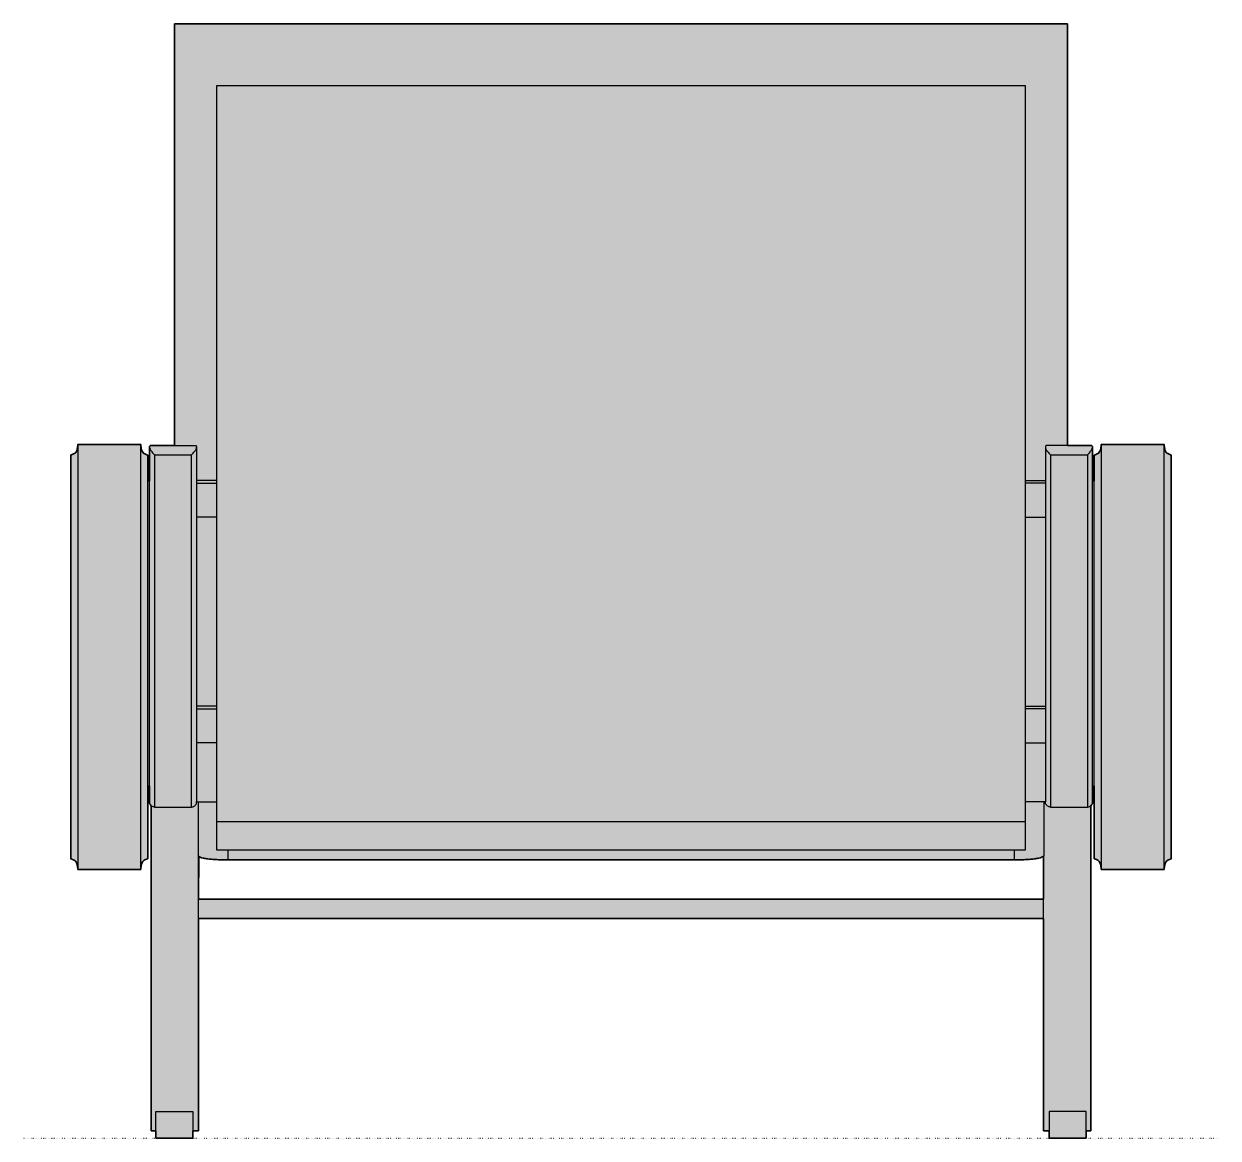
# Model space of a CAD drawing. Header units: millimetres. Extents: x 0 to 1837, y -1115 to 760.
# Drawn here: x 0 to 814, y -1115 to -356 of the extents above; entities that cross this region are included whole.
import ezdxf

# ---------------------------------------------------------------- set-up
doc = ezdxf.new("R2010")
doc.units = ezdxf.units.MM
doc.linetypes.add('Dots', pattern=[1, 0, -1])
doc.layers.add('Blocks', color=7, linetype='Continuous')
doc.layers.add('Blocks$Fill', color=7, linetype='Continuous', true_color=0xffffff)
for name, color, linetype, lineweight, true_color in [('Blocks$Inner', 7, 'Continuous', 25, 0x007f00), ('Blocks$Outline', 7, 'Continuous', 35, 0xff3f3f), ('Groud', 7, 'Dots', 25, 0x243775)]:
    doc.layers.add(name, color=color, linetype=linetype, lineweight=lineweight, true_color=true_color)

# ---------------------------------------------------------------- blocks, each defined once
blk = doc.blocks.new('PK31 Lounge Chair Back')
at = {"layer": 'Blocks$Fill'}
h = blk.add_hatch(color=256, dxfattribs=at)
h.paths.add_polyline_path([(102.72, 472.17), (102.72, 759.45), (711.32, 759.45), (711.32, 472.17), (727.06, 472.16), (727.14, 472.16), (727.22, 472.15), (727.3, 472.15), (727.33, 472.14), (727.37, 472.14), (727.41, 472.13), (727.44, 472.13), (727.48, 472.12), (727.51, 472.11), (727.54, 472.11), (727.58, 472.1), (727.61, 472.09), (727.64, 472.08), (727.67, 472.07), (727.7, 472.06), (727.73, 472.05), (727.76, 472.04), (727.79, 472.03), (727.82, 472.01), (727.85, 472), (727.87, 471.99), (727.9, 471.97), (727.93, 471.96), (727.95, 471.94), (727.98, 471.92), (728, 471.91), (728.02, 471.89), (728.05, 471.87), (728.07, 471.85), (728.09, 471.83), (728.11, 471.82), (728.13, 471.8), (728.15, 471.77), (728.17, 471.75), (728.18, 471.73), (728.2, 471.71), (728.22, 471.69), (728.23, 471.66), (728.25, 471.64), (728.26, 471.62), (728.28, 471.59), (728.29, 471.57), (728.3, 471.54), (728.32, 471.51), (728.33, 471.49), (728.34, 471.46), (728.35, 471.43), (728.36, 471.4), (728.37, 471.38), (728.37, 471.35), (728.38, 471.32), (728.39, 471.29), (728.39, 471.25), (728.4, 471.22), (728.4, 471.19), (728.41, 471.16), (728.41, 471.13), (728.41, 471.09), (728.42, 471.06), (728.42, 471.03), (728.42, 470.99), (728.41, 448.02), (729.6, 448.02), (729.6, 465.51), (729.84, 465.59), (731.19, 466.12), (732.05, 466.59), (732.51, 466.93), (733.01, 467.43), (733.47, 468.15), (733.87, 469.22), (734.32, 471.94), (734.41, 472.78), (777.22, 472.78), (777.3, 472.1), (777.67, 469.62), (777.68, 469.54), (777.7, 469.47), (777.93, 468.71), (778.39, 467.76), (778.7, 467.35), (779.11, 466.94), (779.69, 466.52), (782.04, 465.51), (782.04, 395.89), (782.04, 190.45), (779.69, 189.43), (779.11, 189.01), (778.7, 188.61), (778.39, 188.19), (777.93, 187.25), (777.7, 186.49), (777.68, 186.41), (777.67, 186.33), (777.3, 183.85), (777.22, 183.17), (734.41, 183.17), (734.32, 184.02), (733.87, 186.73), (733.47, 187.8), (733.01, 188.53), (732.51, 189.03), (732.05, 189.36), (731.19, 189.84), (729.84, 190.37), (729.6, 190.45), (729.6, 239.93), (728.35, 239.93), (728.35, 228.44), (728.35, 228.41), (728.34, 228.37), (728.34, 228.34), (728.34, 228.3), (728.34, 228.27), (728.33, 228.23), (728.33, 228.19), (728.32, 228.16), (728.31, 228.12), (728.31, 228.09), (728.3, 228.05), (728.29, 228.02), (728.28, 227.98), (728.27, 227.95), (728.25, 227.91), (728.24, 227.88), (728.23, 227.84), (728.21, 227.81), (728.2, 227.77), (728.18, 227.74), (728.17, 227.7), (728.15, 227.67), (728.13, 227.64), (728.11, 227.6), (728.09, 227.57), (728.07, 227.53), (728.03, 227.46), (727.99, 227.4), (727.94, 227.33), (727.89, 227.26), (727.83, 227.2), (727.77, 227.13), (727.71, 227.06), (727.65, 227), (727.58, 226.94), (727.51, 226.87), (727.44, 226.81), (727.38, 226.76), (727.32, 226.71), (727.26, 226.66), (727.19, 226.61), (727.19, 148.37), (727.19, 5.01), (724.06, 5.01), (724.06, 0), (698.78, 0), (698.78, 5.01), (695.03, 5.01), (695.03, 148.36), (695.03, 149.66), (119.01, 149.66), (119.01, 5.01), (115.26, 5.01), (115.26, 0), (89.98, 0), (89.98, 5.01), (86.85, 5.01), (86.85, 148.37), (86.85, 226.61), (86.79, 226.66), (86.72, 226.71), (86.66, 226.76), (86.6, 226.81), (86.53, 226.87), (86.46, 226.94), (86.39, 227), (86.33, 227.06), (86.27, 227.13), (86.21, 227.2), (86.16, 227.26), (86.11, 227.33), (86.06, 227.4), (86.01, 227.46), (85.97, 227.53), (85.95, 227.57), (85.93, 227.6), (85.91, 227.64), (85.89, 227.67), (85.88, 227.7), (85.86, 227.74), (85.84, 227.77), (85.83, 227.81), (85.81, 227.84), (85.8, 227.88), (85.79, 227.91), (85.78, 227.95), (85.77, 227.98), (85.76, 228.02), (85.75, 228.05), (85.74, 228.09), (85.73, 228.12), (85.72, 228.16), (85.72, 228.19), (85.71, 228.23), (85.71, 228.27), (85.7, 228.3), (85.7, 228.34), (85.7, 228.37), (85.7, 228.41), (85.7, 228.44), (85.69, 239.93), (84.44, 239.93), (84.44, 190.45), (84.2, 190.37), (82.86, 189.84), (81.99, 189.36), (81.53, 189.03), (81.04, 188.53), (80.57, 187.8), (80.17, 186.73), (79.72, 184.02), (79.63, 183.17), (36.82, 183.17), (36.74, 183.85), (36.38, 186.33), (36.36, 186.41), (36.34, 186.49), (36.11, 187.25), (35.65, 188.19), (35.34, 188.61), (34.93, 189.01), (34.35, 189.43), (32, 190.45), (32, 395.89), (32, 465.51), (34.35, 466.52), (34.93, 466.94), (35.34, 467.35), (35.65, 467.76), (36.11, 468.71), (36.34, 469.47), (36.36, 469.54), (36.38, 469.62), (36.74, 472.1), (36.82, 472.78), (79.63, 472.78), (79.72, 471.94), (80.17, 469.22), (80.57, 468.15), (81.04, 467.43), (81.53, 466.93), (81.99, 466.59), (82.86, 466.12), (84.2, 465.59), (84.44, 465.51), (84.44, 448.02), (85.63, 448.02), (85.62, 470.99), (85.62, 470.99), (85.62, 471.03), (85.63, 471.06), (85.63, 471.09), (85.63, 471.13), (85.63, 471.16), (85.64, 471.19), (85.64, 471.22), (85.65, 471.25), (85.66, 471.29), (85.66, 471.32), (85.67, 471.35), (85.68, 471.38), (85.69, 471.4), (85.7, 471.43), (85.71, 471.46), (85.72, 471.49), (85.73, 471.51), (85.74, 471.54), (85.75, 471.57), (85.76, 471.59), (85.78, 471.62), (85.79, 471.64), (85.81, 471.66), (85.82, 471.69), (85.84, 471.71), (85.86, 471.73), (85.88, 471.75), (85.89, 471.77), (85.91, 471.8), (85.93, 471.82), (85.95, 471.83), (85.98, 471.85), (86, 471.87), (86.02, 471.89), (86.04, 471.91), (86.07, 471.92), (86.09, 471.94), (86.12, 471.96), (86.14, 471.97), (86.17, 471.99), (86.2, 472), (86.22, 472.01), (86.25, 472.03), (86.28, 472.04), (86.31, 472.05), (86.34, 472.06), (86.37, 472.07), (86.4, 472.08), (86.43, 472.09), (86.47, 472.1), (86.5, 472.11), (86.53, 472.11), (86.57, 472.12), (86.6, 472.13), (86.64, 472.13), (86.67, 472.14), (86.71, 472.14), (86.75, 472.15), (86.82, 472.15), (86.9, 472.16), (86.98, 472.16)], flags=0)
h.paths.add_polyline_path([(695.03, 192.11), (695.02, 192.09), (695.01, 192.08), (695, 192.07), (694.99, 192.06), (694.96, 192.03), (694.94, 192.01), (694.91, 191.98), (694.89, 191.96), (694.86, 191.93), (694.83, 191.91), (694.78, 191.88), (694.73, 191.84), (694.68, 191.81), (694.63, 191.78), (694.57, 191.74), (694.51, 191.71), (694.45, 191.68), (694.39, 191.64), (694.25, 191.58), (694.1, 191.51), (693.94, 191.45), (693.77, 191.38), (693.57, 191.32), (693.37, 191.25), (692.93, 191.12), (692.45, 191), (691.91, 190.88), (691.33, 190.76), (690.7, 190.64), (689.32, 190.43), (687.78, 190.23), (686.11, 190.06), (684.36, 189.91), (682.52, 189.79), (678.78, 189.64), (675.12, 189.59), (604.82, 189.59), (138.93, 189.59), (135.27, 189.64), (131.53, 189.79), (129.68, 189.91), (127.93, 190.06), (126.26, 190.23), (124.73, 190.43), (123.34, 190.64), (122.71, 190.76), (122.13, 190.88), (121.6, 191), (121.11, 191.12), (120.67, 191.25), (120.47, 191.32), (120.28, 191.38), (120.1, 191.45), (119.94, 191.51), (119.79, 191.58), (119.66, 191.64), (119.59, 191.68), (119.53, 191.71), (119.47, 191.74), (119.41, 191.78), (119.36, 191.81), (119.31, 191.84), (119.26, 191.88), (119.22, 191.91), (119.17, 191.94), (119.15, 191.96), (119.14, 191.98), (119.04, 162.79), (695.03, 162.79)], flags=0)
at = {"layer": 'Blocks$Inner'}
for p, q in [((36.82, 472.78), (36.82, 183.17)), ((79.63, 183.17), (79.63, 472.78)), ((86.98, 472.16), (116.4, 472.18)), ((727.06, 472.16), (697.64, 472.18)), ((734.41, 472.78), (734.41, 183.17)), ((777.22, 183.17), (777.22, 472.78)), ((85.7, 228.44), (85.62, 470.99)), ((728.35, 228.44), (728.42, 470.99)), ((131.34, 448.22), (117.7, 448.22)), ((682.7, 448.22), (696.34, 448.22)), ((117.7, 446.4), (131.34, 446.4)), ((696.34, 446.4), (682.7, 446.4)), ((131.34, 423.13), (117.63, 423.13)), ((682.7, 423.13), (696.41, 423.13)), ((131.34, 294.46), (117.71, 294.46)), ((682.7, 294.46), (696.33, 294.46)), ((117.71, 292.64), (131.34, 292.64)), ((696.33, 292.64), (682.7, 292.64)), ((131.34, 269.37), (117.61, 269.37)), ((682.7, 269.37), (696.44, 269.37)), ((118.9, 229.12), (118.9, 192.41)), ((695.15, 229.12), (695.15, 192.41)), ((682.7, 215.56), (131.34, 215.56)), ((138.93, 196.43), (138.93, 189.59)), ((675.12, 196.43), (675.12, 189.59)), ((119.04, 162.79), (119.14, 192.11)), ((118.96, 162.79), (695.03, 162.79)), ((695.03, 149.66), (118.94, 149.66))]:
    blk.add_line(p, q, dxfattribs=at)
for points in [[(711.32, 472.17), (711.32, 759.45), (102.72, 759.45), (102.72, 472.17)], [(89.11, 465.76), (89.11, 417.72), (89.11, 369.68), (89.11, 321.64), (89.11, 273.59), (89.11, 225.55)], [(89.11, 465.76), (101.71, 465.76), (114.3, 465.76)], [(114.3, 225.55), (114.3, 273.59), (114.3, 321.64), (114.3, 369.68), (114.3, 417.72), (114.3, 465.76)], [(117.7, 470.99), (117.72, 229.12), (131.34, 229.12)], [(696.34, 470.99), (696.33, 229.12), (682.7, 229.12)], [(699.74, 465.76), (712.34, 465.76), (724.93, 465.76)], [(699.74, 465.76), (699.74, 417.72), (699.74, 369.68), (699.74, 321.64), (699.74, 273.59), (699.74, 225.55)], [(724.93, 465.76), (724.93, 417.72), (724.93, 369.68), (724.93, 321.64), (724.93, 273.59), (724.93, 225.55)], [(85.68, 448.02), (84.44, 448.02)], [(728.37, 448.02), (729.6, 448.02)], [(85.69, 239.93), (84.44, 239.93)], [(728.35, 239.93), (729.6, 239.93)], [(86.85, 226.61), (86.85, 148.37), (86.85, 5.01), (89.98, 5.01)], [(727.19, 226.61), (727.19, 148.37), (727.19, 5.01), (724.06, 5.01)], [(115.26, 5.01), (119.01, 5.01), (119.01, 148.36), (119.01, 192.27)], [(138.93, 189.59), (604.82, 189.59), (675.12, 189.59)], [(698.78, 5.01), (695.03, 5.01), (695.03, 148.36), (695.03, 192.27)]]:
    blk.add_lwpolyline(points, dxfattribs=at)
for points in [[(131.34, 196.39), (682.7, 196.39), (682.7, 717.32), (131.34, 717.32)], [(79.63, 183.17), (79.72, 184.02), (80.17, 186.73), (80.57, 187.8), (81.04, 188.53), (81.53, 189.03), (81.99, 189.36), (82.86, 189.84), (84.2, 190.37), (84.44, 190.45), (84.44, 395.89), (84.44, 465.51), (84.2, 465.59), (82.86, 466.12), (81.99, 466.59), (81.53, 466.93), (81.04, 467.43), (80.57, 468.15), (80.17, 469.22), (79.72, 471.94), (79.63, 472.78), (36.82, 472.78), (36.74, 472.1), (36.38, 469.62), (36.36, 469.54), (36.34, 469.47), (36.11, 468.71), (35.65, 467.76), (35.34, 467.35), (34.93, 466.94), (34.35, 466.52), (32, 465.51), (32, 395.89), (32, 190.45), (34.35, 189.43), (34.93, 189.01), (35.34, 188.61), (35.65, 188.19), (36.11, 187.25), (36.34, 186.49), (36.36, 186.41), (36.38, 186.33), (36.74, 183.85), (36.82, 183.17)], [(734.41, 183.17), (734.32, 184.02), (733.87, 186.73), (733.47, 187.8), (733.01, 188.53), (732.51, 189.03), (732.05, 189.36), (731.19, 189.84), (729.84, 190.37), (729.6, 190.45), (729.6, 395.89), (729.6, 465.51), (729.84, 465.59), (731.19, 466.12), (732.05, 466.59), (732.51, 466.93), (733.01, 467.43), (733.47, 468.15), (733.87, 469.22), (734.32, 471.94), (734.41, 472.78), (777.22, 472.78), (777.3, 472.1), (777.67, 469.62), (777.68, 469.54), (777.7, 469.47), (777.93, 468.71), (778.39, 467.76), (778.7, 467.35), (779.11, 466.94), (779.69, 466.52), (782.04, 465.51), (782.04, 395.89), (782.04, 190.45), (779.69, 189.43), (779.11, 189.01), (778.7, 188.61), (778.39, 188.19), (777.93, 187.25), (777.7, 186.49), (777.68, 186.41), (777.67, 186.33), (777.3, 183.85), (777.22, 183.17)], [(115.26, 18.16), (115.26, 0), (89.98, 0), (89.98, 18.16)], [(698.78, 18.16), (698.78, 0), (724.06, 0), (724.06, 18.16)]]:
    blk.add_lwpolyline(points, close=True, dxfattribs=at)
for points, knots in [([(85.62, 470.99), (85.63, 471.36), (85.8, 471.8), (86.38, 472.11), (86.76, 472.16), (86.98, 472.16)], [242.5488117, 242.5488117, 242.5488117, 242.5488117, 242.8488117, 242.9988117, 243.1488117, 243.1488117, 243.1488117, 243.1488117]), ([(116.4, 472.18), (116.69, 472.19), (117.14, 472.04), (117.6, 471.67), (117.7, 471.24), (117.7, 470.99)], [272.5732237, 272.5732237, 272.5732237, 272.5732237, 272.7732237, 272.9732237, 273.1731976, 273.1731976, 273.1731976, 273.1731976]), ([(697.64, 472.18), (697.36, 472.19), (696.91, 472.04), (696.44, 471.67), (696.34, 471.24), (696.34, 470.99)], [278.5755278, 278.5755278, 278.5755278, 278.5755278, 278.7755278, 278.9755278, 279.1755018, 279.1755018, 279.1755018, 279.1755018]), ([(728.42, 470.99), (728.41, 471.36), (728.24, 471.8), (727.67, 472.11), (727.28, 472.16), (727.06, 472.16)], [248.5511158, 248.5511158, 248.5511158, 248.5511158, 248.8511158, 249.0011158, 249.1511158, 249.1511158, 249.1511158, 249.1511158]), ([(85.62, 470.99), (85.63, 470.58), (85.84, 469.83), (86.55, 468.61), (87.26, 467.66), (88.14, 466.68), (88.78, 466.06), (89.11, 465.76)], [0, 0, 0, 0, 0.333333, 0.5, 0.666667, 0.833333, 1, 1, 1, 1]), ([(114.3, 465.76), (115.08, 466.49), (116.09, 467.59), (116.97, 468.9), (117.53, 469.96), (117.7, 470.62), (117.7, 470.99)], [3, 3, 3, 3, 3.4, 3.55, 3.7, 4, 4, 4, 4]), ([(696.34, 470.99), (696.35, 470.62), (696.52, 469.96), (697.07, 468.9), (697.95, 467.59), (698.96, 466.49), (699.74, 465.76)], [-1, -1, -1, -1, -0.7, -0.55, -0.4, 0, 0, 0, 0]), ([(724.93, 465.76), (725.26, 466.06), (725.9, 466.68), (726.78, 467.66), (727.49, 468.61), (728.2, 469.83), (728.42, 470.58), (728.42, 470.99)], [2, 2, 2, 2, 2.166667, 2.333333, 2.5, 2.666667, 3, 3, 3, 3]), ([(89.11, 225.55), (88.42, 225.76), (87.48, 226.16), (86.57, 226.8), (86.07, 227.33), (85.77, 227.88), (85.7, 228.25), (85.7, 228.44)], [-1, -1, -1, -1, -0.6666667, -0.5, -0.3333333, -0.1666667, -0.0001284, -0.0001284, -0.0001284, -0.0001284]), ([(114.3, 225.55), (115, 225.76), (115.93, 226.16), (116.84, 226.8), (117.34, 227.33), (117.64, 227.88), (117.72, 228.25), (117.72, 229.12)], [5.0023041, 5.0023041, 5.0023041, 5.0023041, 5.3356372, 5.5023039, 5.6689706, 5.8356374, 6.0021757, 6.0021757, 6.0021757, 6.0021757]), ([(699.74, 225.55), (699.05, 225.76), (698.12, 226.16), (697.2, 226.8), (696.7, 227.33), (696.4, 227.88), (696.33, 228.25), (696.33, 229.12)], [-1, -1, -1, -1, -0.6666667, -0.5, -0.3333333, -0.1666667, -0.0001284, -0.0001284, -0.0001284, -0.0001284]), ([(724.93, 225.55), (725.63, 225.76), (726.56, 226.16), (727.47, 226.8), (727.97, 227.33), (728.27, 227.88), (728.35, 228.25), (728.35, 228.44)], [5.0023041, 5.0023041, 5.0023041, 5.0023041, 5.3356371, 5.5023039, 5.6689706, 5.8356374, 6.0021757, 6.0021757, 6.0021757, 6.0021757]), ([(118.9, 192.42), (118.89, 192.25), (119.11, 191.9), (120.17, 191.37), (122.03, 190.86), (124.63, 190.41), (127.83, 190.04), (131.43, 189.78), (135.17, 189.63), (137.7, 189.59), (138.93, 189.59)], [-39.269414, -39.269414, -39.269414, -39.269414, -34.694902, -29.845547, -24.793916, -19.634707, -14.475498, -9.423867, -4.574513, 0, 0, 0, 0]), ([(675.12, 189.59), (676.34, 189.59), (678.87, 189.63), (682.61, 189.78), (686.21, 190.04), (689.42, 190.41), (692.02, 190.86), (693.87, 191.37), (694.93, 191.9), (695.15, 192.25), (695.15, 192.42)], [2, 2, 2, 2, 6.574513, 11.423867, 16.475498, 21.634707, 26.793916, 31.845547, 36.694902, 41.269414, 41.269414, 41.269414, 41.269414])]:
    blk.add_open_spline(points, degree=3, knots=knots, dxfattribs=at)
for points, weights, knots in [([(89.11, 225.55), (95.41, 225.56), (101.7, 225.56), (108, 225.56), (114.3, 225.55)], [0.9995707263, 0.99978520563, 1, 0.999785165933, 0.999570647023], [5, 5, 5, 5.00115195, 5.00115195, 5.002304112, 5.002304112, 5.002304112]), ([(699.74, 225.55), (706.04, 225.56), (712.34, 225.56), (718.64, 225.56), (724.93, 225.55)], [0.999570647023, 0.999785165933, 1, 0.99978520563, 0.9995707263], [5, 5, 5, 5.001152162, 5.001152162, 5.002304112, 5.002304112, 5.002304112])]:
    blk.add_rational_spline(points, weights, degree=2, knots=knots, dxfattribs=at)
at = {"layer": 'Blocks$Outline'}
for points in [[(102.72, 472.17), (102.72, 759.45), (711.32, 759.45), (711.32, 472.17)], [(79.63, 183.17), (36.82, 183.17), (36.74, 183.85), (36.38, 186.33), (36.36, 186.41), (36.34, 186.49), (36.11, 187.25), (35.65, 188.19), (35.34, 188.61), (34.93, 189.01), (34.35, 189.43), (32, 190.45), (32, 395.89), (32, 465.51), (34.35, 466.52), (34.93, 466.94), (35.34, 467.35), (35.65, 467.76), (36.11, 468.71), (36.34, 469.47), (36.36, 469.54), (36.38, 469.62), (36.74, 472.1), (36.82, 472.78), (79.63, 472.78), (79.72, 471.94), (80.17, 469.22), (80.57, 468.15), (81.04, 467.43), (81.53, 466.93), (81.99, 466.59), (82.86, 466.12), (84.2, 465.59), (84.44, 465.51), (84.44, 448.02)], [(729.6, 448.02), (729.6, 465.51), (729.84, 465.59), (731.19, 466.12), (732.05, 466.59), (732.51, 466.93), (733.01, 467.43), (733.47, 468.15), (733.87, 469.22), (734.32, 471.94), (734.41, 472.78), (777.22, 472.78), (777.3, 472.1), (777.67, 469.62), (777.68, 469.54), (777.7, 469.47), (777.93, 468.71), (778.39, 467.76), (778.7, 467.35), (779.11, 466.94), (779.69, 466.52), (782.04, 465.51), (782.04, 395.89), (782.04, 190.45), (779.69, 189.43), (779.11, 189.01), (778.7, 188.61), (778.39, 188.19), (777.93, 187.25), (777.7, 186.49), (777.68, 186.41), (777.67, 186.33), (777.3, 183.85), (777.22, 183.17), (734.41, 183.17)], [(84.44, 448.02), (85.63, 448.02)], [(728.41, 448.02), (729.6, 448.02)], [(84.44, 239.93), (84.44, 190.45), (84.2, 190.37), (82.86, 189.84), (81.99, 189.36), (81.53, 189.03), (81.04, 188.53), (80.57, 187.8), (80.17, 186.73), (79.72, 184.02), (79.63, 183.17)], [(85.69, 239.93), (84.44, 239.93)], [(729.6, 239.93), (728.35, 239.93)], [(734.41, 183.17), (734.32, 184.02), (733.87, 186.73), (733.47, 187.8), (733.01, 188.53), (732.51, 189.03), (732.05, 189.36), (731.19, 189.84), (729.84, 190.37), (729.6, 190.45), (729.6, 239.93)], [(86.85, 148.37), (86.85, 226.61)], [(727.19, 226.61), (727.19, 148.37)], [(119.14, 191.98), (119.04, 162.79)], [(695.03, 162.79), (695.03, 192.11)], [(119.04, 162.79), (695.03, 162.79)], [(89.98, 5.01), (86.85, 5.01), (86.85, 148.37)], [(119.01, 149.66), (119.01, 148.36), (119.01, 5.01), (115.26, 5.01)], [(695.03, 149.66), (119.01, 149.66)], [(698.78, 5.01), (695.03, 5.01), (695.03, 148.36), (695.03, 149.66)], [(727.19, 148.37), (727.19, 5.01), (724.06, 5.01)], [(115.26, 5.01), (115.26, 0), (89.98, 0), (89.98, 5.01)], [(724.06, 5.01), (724.06, 0), (698.78, 0), (698.78, 5.01)]]:
    blk.add_lwpolyline(points, dxfattribs=at)
for points, knots in [([(85.63, 448.02), (85.63, 455.68), (85.63, 463.33), (85.62, 470.99), (85.62, 470.99), (85.63, 471.36), (85.8, 471.8), (86.38, 472.11), (86.76, 472.16), (86.98, 472.16), (92.23, 472.16), (97.47, 472.17), (102.72, 472.17)], [219.578206, 219.578206, 219.578206, 219.578206, 242.548812, 242.548812, 242.548812, 242.548875, 242.848812, 242.998812, 243.148812, 243.148812, 243.148812, 258.892369, 258.892369, 258.892369, 258.892369]), ([(711.32, 472.17), (716.57, 472.17), (721.82, 472.16), (727.06, 472.16), (727.28, 472.16), (727.67, 472.11), (728.24, 471.8), (728.41, 471.36), (728.42, 470.99), (728.42, 470.99), (728.42, 463.33), (728.41, 455.68), (728.41, 448.02)], [-264.894673, -264.894673, -264.894673, -264.894673, -249.151116, -249.151116, -249.151116, -249.001116, -248.851116, -248.551179, -248.551116, -248.551116, -248.551116, -225.580511, -225.580511, -225.580511, -225.580511]), ([(86.85, 226.61), (86.76, 226.68), (86.47, 226.91), (86.07, 227.33), (85.77, 227.88), (85.7, 228.25), (85.7, 228.44), (85.69, 232.27), (85.69, 236.1), (85.69, 239.93)], [-0.566894, -0.566894, -0.566894, -0.566894, -0.5, -0.333333, -0.166667, -0.000128, -0.000128, -0.000128, 11.484811, 11.484811, 11.484811, 11.484811]), ([(728.35, 239.93), (728.35, 236.1), (728.35, 232.27), (728.35, 228.44), (728.35, 228.25), (728.27, 227.88), (727.97, 227.33), (727.57, 226.91), (727.28, 226.68), (727.19, 226.61)], [-17.487115, -17.487115, -17.487115, -17.487115, -6.002176, -6.002176, -6.002176, -5.835637, -5.668971, -5.502304, -5.43541, -5.43541, -5.43541, -5.43541]), ([(695.03, 192.11), (694.98, 192.04), (694.72, 191.79), (693.87, 191.37), (692.02, 190.86), (689.42, 190.41), (686.21, 190.04), (682.61, 189.78), (678.87, 189.63), (676.34, 189.59), (675.12, 189.59), (651.68, 189.59), (628.25, 189.59), (604.82, 189.59), (449.52, 189.59), (294.22, 189.59), (138.93, 189.59), (137.7, 189.59), (135.17, 189.63), (131.43, 189.78), (127.83, 190.04), (124.63, 190.41), (122.03, 190.86), (120.17, 191.37), (119.4, 191.75), (119.16, 191.95), (119.14, 191.98)], [-38.456822, -38.456822, -38.456822, -38.456822, -36.694902, -31.845547, -26.793916, -21.634707, -16.475498, -11.423867, -6.574513, -2, -2, -2, -1, -1, -1, 0, 0, 0, 4.574513, 9.423867, 14.475498, 19.634707, 24.793916, 29.845547, 34.694902, 35.296819, 35.296819, 35.296819, 35.296819])]:
    blk.add_open_spline(points, degree=3, knots=knots, dxfattribs=at)

msp = doc.modelspace()

# ---------------------------------------------------------------- linework, layer by layer
at = {"layer": 'Groud'}
msp.add_lwpolyline([(0, -1115.03), (814.04, -1115.03)], dxfattribs=at)

# ---------------------------------------------------------------- block references
at = {"layer": 'Blocks'}
msp.add_blockref('PK31 Lounge Chair Back', (0, -1115.03), dxfattribs=at)

doc.saveas('drawing.dxf')
